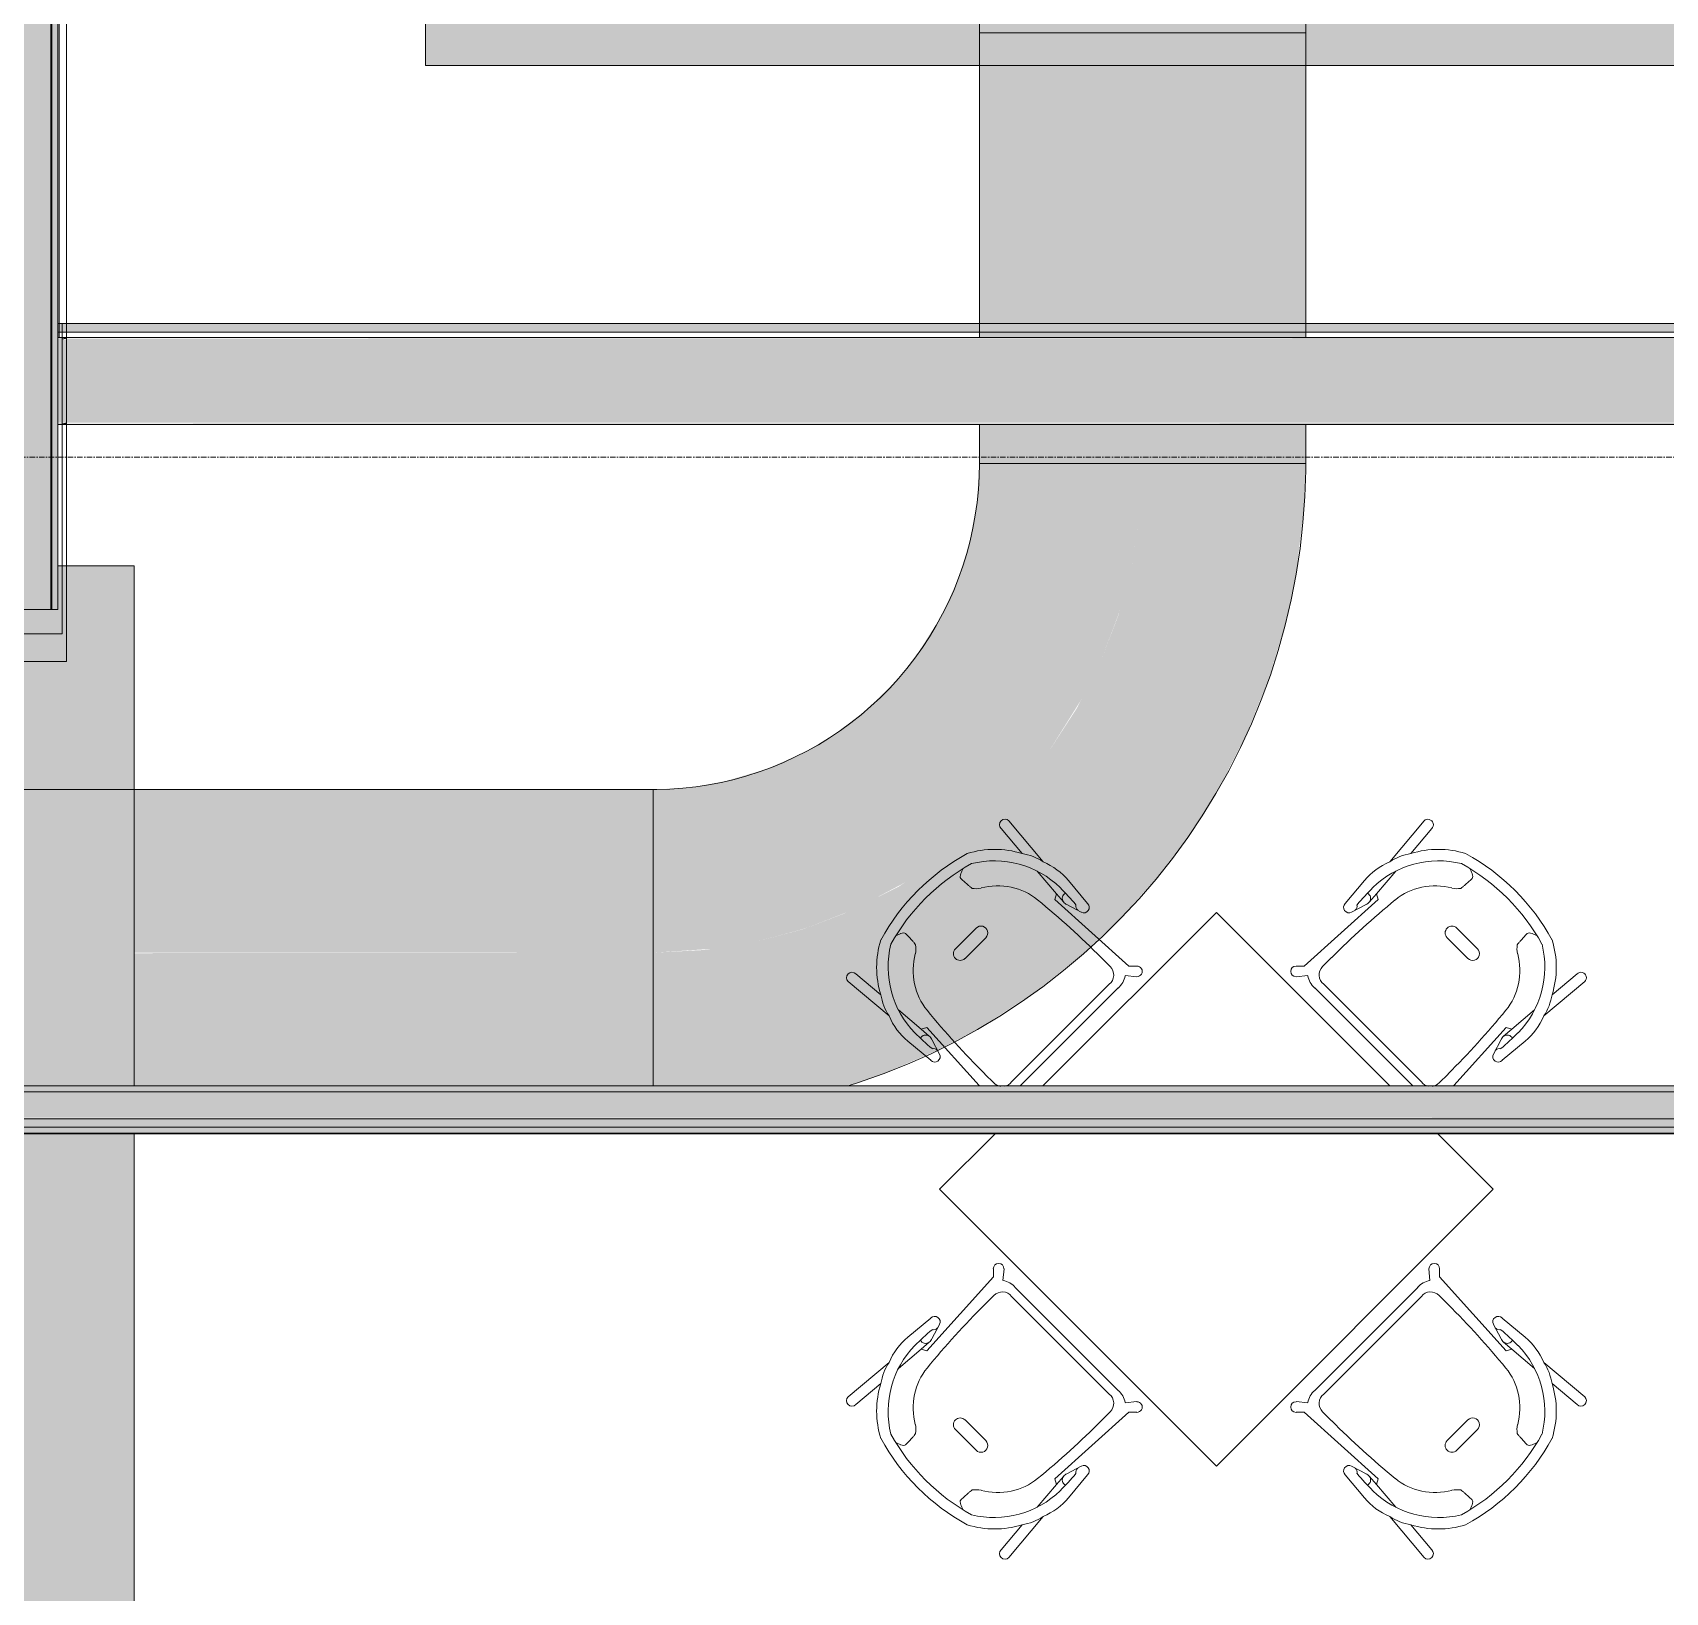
# Model space of a CAD drawing. Header units: inches. Extents: x 22011 to 32682, y -23296 to -20170.
# Drawn here: x 25990.1 to 26140.2, y -22454.4 to -22311 of the extents above; entities that cross this region are included whole.
import ezdxf

# ---------------------------------------------------------------- set-up
doc = ezdxf.new("R2010")
doc.units = ezdxf.units.IN
doc.header["$MEASUREMENT"] = 0
doc.linetypes.add('Grid Line 1_2_', pattern=[0.875, 0.5, -0.125, 0.125, -0.125])
for name, color, linetype, lineweight in [('A-ROOF', 132, 'Continuous', 9), ('A-WALL', 113, 'Continuous', 9), ('C-TOPO', 7, 'Continuous', 9), ('I-FURN', 30, 'Continuous', 9), ('M-EQPM', 50, 'Continuous', 9), ('M-HVAC-DUCT', 70, 'Continuous', 9), ('Q-CASE', 31, 'Continuous', 9), ('S-BEAM', 12, 'Continuous', 9), ('S-GRID', 1, 'Continuous', 9)]:
    doc.layers.add(name, color=color, linetype=linetype, lineweight=lineweight)

# ---------------------------------------------------------------- blocks, each defined once
blk = doc.blocks.new('Mechanical Equipment 1 - Mechanical Equipment 1-405455-Roof Plan')
at = {"layer": 'M-EQPM'}
h = blk.add_hatch(color=256, dxfattribs=at)
h.paths.add_polyline_path([(26026.19, -22314.05), (26218.34, -22314.05), (26218.34, -22188.05), (26026.19, -22188.05), (26026.19, -22298.12)], flags=0)
h.paths.add_polyline_path([(26092.13, -22281.02), (26089.52, -22280.79), (26087, -22280.11), (26084.26, -22278.75), (26082.48, -22277.51), (26080.64, -22275.66), (26079.14, -22273.52), (26078.03, -22271.15), (26077.35, -22268.62), (26077.13, -22266.02), (26077.35, -22263.41), (26078.03, -22260.89), (26079.14, -22258.52), (26080.64, -22256.37), (26082.48, -22254.52), (26084.63, -22253.03), (26087, -22251.92), (26089.52, -22251.24), (26092.13, -22251.02), (26094.73, -22251.24), (26097.26, -22251.92), (26099.63, -22253.03), (26101.77, -22254.52), (26103.62, -22256.37), (26105.12, -22258.52), (26106.22, -22260.89), (26106.9, -22263.41), (26107.13, -22266.02), (26106.78, -22269.07), (26106.22, -22271.15), (26105.12, -22273.52), (26103.62, -22275.66), (26101.77, -22277.51), (26099.63, -22279.01), (26097.26, -22280.11), (26094.73, -22280.79)], flags=0)
for p, q in [((26026.19, -22188.05), (26026.19, -22314.05)), ((26026.19, -22314.05), (26218.34, -22314.05))]:
    blk.add_line(p, q, dxfattribs=at)
blk = doc.blocks.new('Casework 3 - Casework 1-483541-Roof Plan')
at = {"layer": 'Q-CASE'}
h = blk.add_hatch(color=256, dxfattribs=at)
h.paths.add_polyline_path([(25697.25, -22384.05), (25730.77, -22384.05), (25730.77, -22366.25), (25697.25, -22366.25)], flags=0)
h.paths.add_polyline_path([(25735.2, -22366.25), (25735.2, -22384.05), (25789.96, -22384.05), (25789.96, -22366.25), (25749.18, -22366.25)], flags=0)
h.paths.add_polyline_path([(25794.38, -22382.85), (25794.38, -22384.05), (25842.18, -22384.05), (25842.18, -22377.05), (25838.18, -22376.94), (25838.18, -22373.05), (25834.18, -22373.05), (25834.18, -22366.25), (25794.38, -22366.25)], flags=0)
for p, q in [((25697.25, -22366.25), (25697.25, -22384.05)), ((25842.18, -22384.05), (25842.18, -22377.05)), ((25697.25, -22384.05), (25730.77, -22384.05)), ((25735.2, -22384.05), (25789.96, -22384.05)), ((25794.38, -22384.05), (25842.18, -22384.05))]:
    blk.add_line(p, q, dxfattribs=at)
blk = doc.blocks.new('Falcon 7700 Series Pedestal Base - 36_ Square Top x 30_ - Wheelchair Height-V31-Roof Plan')
at = {"layer": 'I-FURN'}
for p, q in [((4.53, 18), (-18, 18)), ((-18, 18), (-18, -4.53)), ((18, 18), (10.79, 18)), ((18, -18), (18, 18)), ((-18, -10.79), (-18, -18)), ((-18, -18), (18, -18))]:
    blk.add_line(p, q, dxfattribs=at)
blk = doc.blocks.new('HermanMiller_Collection_Air-Chair_SideChair_Arms - Arms-V32-Roof Plan')
at = {"layer": 'I-FURN'}
for p, q in [((-3.55, 10.02), (-8.45, 10.45)), ((-8.45, 9.45), (-5.47, 9.18)), ((-3.35, 9.02), (-0.6, 8.8)), ((2.04, 10.2), (-0.69, 10.45)), ((0.77, 8.78), (2.2, 9.22)), ((9.32, 9.33), (8.79, 8.8)), ((-0.34, 8.32), (-0.6, 8.8)), ((-0.6, 8.8), (0.38, 8.73)), ((8.79, 8.8), (-0.34, 8.32)), ((6.45, 7.57), (7.62, 7.57)), ((9.17, 7.94), (10.01, 8.64)), ((8.7, 6.35), (8.7, -6.35)), ((9.52, -6.01), (9.52, 6.69)), ((-3.6, 1.35), (-3.6, -1.35)), ((-2.35, -1.35), (-2.35, 1.35)), ((-3.35, -9.02), (-0.6, -8.8)), ((-0.6, -8.8), (-0.34, -8.32)), ((0.38, -8.73), (-0.6, -8.8)), ((-0.34, -8.32), (6.83, -8.7)), ((2.2, -9.22), (0.77, -8.78)), ((6.45, -7.57), (7.62, -7.57)), ((-5.47, -9.18), (-8.45, -9.45)), ((-8.45, -10.45), (-3.55, -10.02)), ((-0.69, -10.45), (2.04, -10.2))]:
    blk.add_line(p, q, dxfattribs=at)
for centre, radius, start, end in [((-1.51, 1.66), 8.5, 117.7851, 152.2149), ((-8.45, 9.95), 0.5, 90, 270), ((-0.65, 0.76), 8.69, 90.7893, 148.9202), ((-2.46, 4.97), 5.17, 102.2096, 125.548), ((-1.25, 4.41), 6.06, 84.7201, 112.311), ((-0.51, -9.88), 19.32, 84.4222, 90.7893), ((0.44, 9.26), 0.53, 159.7405, 262.7198), ((1.81, 9.64), 0.521, 212.9555, 275.0445), ((2.06, 9.7), 0.499, 287, 91.3054), ((9.66, 8.99), 0.49, 315, 135), ((6.58, -76.67), 84.24, 90.0911, 95.4677), ((0.45, 9.65), 0.924, 265.6115, 290.3639), ((7.62, 6.48), 1.09, 353.2467, 90.0911), ((7.56, 6.82), 1.97, 356.1033, 34.6542), ((-0.23, 0.83), 6.63, 124.5004, 148.6439), ((-0.92, 1.66), 5.55, 95.4677, 123.4626), ((9.93, 0), 19.77, 163.4787, 196.5213), ((9.93, 0), 18.77, 163.7855, 196.2145), ((-7.66, 5.36), 2.08, 305.4968, 328.6439), ((-2.98, 1.35), 0.625, 360, 180), ((-2.98, -1.35), 0.625, 180, 360), ((-7.66, -5.36), 2.08, 31.3561, 54.5032), ((-0.23, -0.83), 6.63, 211.3561, 235.4996), ((-1.51, -1.66), 8.5, 207.7851, 242.2149), ((-0.65, -0.76), 8.69, 211.0798, 269.2107), ((-0.92, -1.66), 5.55, 236.5374, 264.5323), ((6.58, 76.67), 84.24, 264.5323, 269.9089), ((7.62, -6.48), 1.09, 269.9089, 306.7402), ((7.62, -6.48), 1.09, 327.2652, 6.7533), ((0.44, -9.26), 0.53, 97.2802, 200.2595), ((0.45, -9.65), 0.924, 69.6361, 94.3885), ((-8.45, -9.95), 0.5, 90, 270), ((-2.46, -4.97), 5.17, 234.452, 257.7904), ((-1.25, -4.41), 6.06, 247.689, 275.2799), ((-0.51, 9.88), 19.32, 269.2107, 275.5778), ((1.81, -9.64), 0.521, 84.9555, 147.0445), ((2.06, -9.7), 0.499, 268.6946, 73)]:
    blk.add_arc(centre, radius, start, end, dxfattribs=at)
for centre, major_axis, ratio, start_param, end_param in [((-7.46, 6.92), (0.03, 3.66), 0.320235, 2.34328, 2.536765), ((-7.87, 5.38), (-0.03, 1.79), 0.298783, 2.522217, 3.153947), ((-7.46, -6.92), (-0.03, 3.66), 0.320235, 0.604828, 0.798312), ((-7.87, -5.38), (0.03, 1.79), 0.298783, 6.270831, 6.902561)]:
    blk.add_ellipse(centre, major_axis=major_axis, ratio=ratio, start_param=start_param, end_param=end_param, dxfattribs=at)
for points in [[(-6.45, 3.67), (-6.52, 3.66), (-6.67, 3.64), (-6.9, 3.62), (-7.13, 3.61), (-7.4, 3.6), (-7.65, 3.59), (-7.83, 3.59)], [(-6.45, -3.67), (-6.52, -3.66), (-6.67, -3.64), (-6.9, -3.62), (-7.13, -3.61), (-7.4, -3.6), (-7.65, -3.59), (-7.83, -3.59)]]:
    blk.add_open_spline(points, degree=3, knots=[-1, -1, -1, -1, -0.75, -0.5, -0.375, -0.25, 0, 0, 0, 0], dxfattribs=at)
blk = doc.blocks.new('HermanMiller_Collection_Air-Chair_SideChair_Arms - Arms-460524-Roof Plan')
at = {"layer": 'I-FURN'}
for p, q in [((-8.45, 10.45), (-3.55, 10.02)), ((-5.47, 9.18), (-8.45, 9.45)), ((-3.35, 9.02), (-0.6, 8.8)), ((-0.69, 10.45), (2.04, 10.2)), ((2.2, 9.22), (0.77, 8.78)), ((8.79, 8.8), (9.32, 9.33)), ((-0.6, 8.8), (-0.34, 8.32)), ((0.38, 8.73), (-0.6, 8.8)), ((-0.34, 8.32), (8.79, 8.8)), ((6.45, 7.57), (7.62, 7.57)), ((10.01, 8.64), (9.17, 7.94)), ((8.7, -6.35), (8.7, 6.35)), ((9.52, 6.69), (9.52, -6.69)), ((-3.6, -1.35), (-3.6, 1.35)), ((-2.35, 1.35), (-2.35, -1.35)), ((-3.35, -9.02), (-0.6, -8.8)), ((-0.34, -8.32), (-0.6, -8.8)), ((-0.6, -8.8), (0.38, -8.73)), ((8.79, -8.8), (-0.34, -8.32)), ((0.77, -8.78), (2.2, -9.22)), ((6.45, -7.57), (7.62, -7.57)), ((9.32, -9.33), (8.79, -8.8)), ((9.17, -7.94), (10.01, -8.64)), ((-8.45, -9.45), (-5.47, -9.18)), ((-3.55, -10.02), (-8.45, -10.45)), ((2.04, -10.2), (-0.69, -10.45))]:
    blk.add_line(p, q, dxfattribs=at)
for centre, radius, start, end in [((-1.51, 1.66), 8.5, 117.7851, 152.2149), ((-8.45, 9.95), 0.5, 90, 270), ((-0.65, 0.76), 8.69, 90.7893, 148.9202), ((-2.46, 4.97), 5.17, 102.2096, 125.548), ((-1.25, 4.41), 6.06, 84.7201, 112.311), ((-0.51, -9.88), 19.32, 84.4222, 90.7893), ((0.44, 9.26), 0.53, 159.7405, 262.7198), ((1.81, 9.64), 0.521, 212.9555, 275.0445), ((2.06, 9.7), 0.499, 287, 91.3054), ((9.66, 8.99), 0.49, 315, 135), ((6.58, -76.67), 84.24, 90.0911, 95.4677), ((0.45, 9.65), 0.924, 265.6115, 290.3639), ((7.62, 6.48), 1.09, 353.2467, 90.0911), ((7.56, 6.82), 1.97, 356.1033, 34.6542), ((-0.23, 0.83), 6.63, 124.5004, 148.6439), ((-0.92, 1.66), 5.55, 95.4677, 123.4626), ((9.93, 0), 19.77, 163.4787, 196.5213), ((9.93, 0), 18.77, 163.7855, 196.2145), ((-7.66, 5.36), 2.08, 305.4968, 328.6439), ((-2.98, 1.35), 0.625, 0, 180), ((-2.98, -1.35), 0.625, 180, 0), ((-7.66, -5.36), 2.08, 31.3561, 54.5032), ((-0.23, -0.83), 6.63, 211.3561, 235.4996), ((-1.51, -1.66), 8.5, 207.7851, 242.2149), ((-0.65, -0.76), 8.69, 211.0798, 269.2107), ((-0.92, -1.66), 5.55, 236.5374, 264.5323), ((6.58, 76.67), 84.24, 264.5323, 269.9089), ((7.62, -6.48), 1.09, 269.9089, 6.7533), ((7.56, -6.82), 1.97, 325.3458, 3.8967), ((0.44, -9.26), 0.53, 97.2802, 200.2595), ((0.45, -9.65), 0.924, 69.6361, 94.3885), ((9.66, -8.99), 0.49, 225, 45), ((-8.45, -9.95), 0.5, 90, 270), ((-2.46, -4.97), 5.17, 234.452, 257.7904), ((-1.25, -4.41), 6.06, 247.689, 275.2799), ((-0.51, 9.88), 19.32, 269.2107, 275.5778), ((1.81, -9.64), 0.521, 84.9555, 147.0445), ((2.06, -9.7), 0.499, 268.6946, 73)]:
    blk.add_arc(centre, radius, start, end, dxfattribs=at)
for centre, major_axis, ratio, start_param, end_param in [((-7.46, 6.92), (0.03, 3.66), 0.320235, 2.34328, 2.536765), ((-7.87, 5.38), (-0.03, 1.79), 0.298783, 2.522217, 3.153947), ((-7.46, -6.92), (-0.03, 3.66), 0.320235, 0.604828, 0.798312), ((-7.87, -5.38), (0.03, 1.79), 0.298783, 6.270831, 6.902561)]:
    blk.add_ellipse(centre, major_axis=major_axis, ratio=ratio, start_param=start_param, end_param=end_param, dxfattribs=at)
for points in [[(-6.45, 3.67), (-6.52, 3.66), (-6.67, 3.64), (-6.9, 3.62), (-7.13, 3.61), (-7.4, 3.6), (-7.65, 3.59), (-7.83, 3.59)], [(-6.45, -3.67), (-6.52, -3.66), (-6.67, -3.64), (-6.9, -3.62), (-7.13, -3.61), (-7.4, -3.6), (-7.65, -3.59), (-7.83, -3.59)]]:
    blk.add_open_spline(points, degree=3, knots=[-1, -1, -1, -1, -0.75, -0.5, -0.375, -0.25, 0, 0, 0, 0], dxfattribs=at)
blk = doc.blocks.new('HermanMiller_Collection_Air-Chair_SideChair_Arms - Arms-V33-Roof Plan')
at = {"layer": 'I-FURN'}
for p, q in [((-8.45, 10.45), (-3.55, 10.02)), ((-5.47, 9.18), (-8.45, 9.45)), ((-3.35, 9.02), (-0.6, 8.8)), ((-0.69, 10.45), (2.04, 10.2)), ((2.2, 9.22), (0.77, 8.78)), ((-0.6, 8.8), (-0.34, 8.32)), ((0.38, 8.73), (-0.6, 8.8)), ((-0.34, 8.32), (6.83, 8.7)), ((6.45, 7.57), (7.62, 7.57)), ((8.7, -6.35), (8.7, 6.35)), ((9.52, 6.01), (9.52, -6.69)), ((-3.6, -1.35), (-3.6, 1.35)), ((-2.35, 1.35), (-2.35, -1.35)), ((-3.35, -9.02), (-0.6, -8.8)), ((-0.34, -8.32), (-0.6, -8.8)), ((-0.6, -8.8), (0.38, -8.73)), ((8.79, -8.8), (-0.34, -8.32)), ((0.77, -8.78), (2.2, -9.22)), ((6.45, -7.57), (7.62, -7.57)), ((9.32, -9.33), (8.79, -8.8)), ((9.17, -7.94), (10.01, -8.64)), ((-8.45, -9.45), (-5.47, -9.18)), ((-3.55, -10.02), (-8.45, -10.45)), ((2.04, -10.2), (-0.69, -10.45))]:
    blk.add_line(p, q, dxfattribs=at)
for centre, radius, start, end in [((-1.51, 1.66), 8.5, 117.7851, 152.2149), ((-8.45, 9.95), 0.5, 90, 270), ((-0.65, 0.76), 8.69, 90.7893, 148.9202), ((-2.46, 4.97), 5.17, 102.2096, 125.548), ((-1.25, 4.41), 6.06, 84.7201, 112.311), ((-0.51, -9.88), 19.32, 84.4222, 90.7893), ((0.44, 9.26), 0.53, 159.7405, 262.7198), ((1.81, 9.64), 0.521, 212.9555, 275.0445), ((2.06, 9.7), 0.499, 287, 91.3054), ((6.58, -76.67), 84.24, 90.0911, 95.4677), ((0.45, 9.65), 0.924, 265.6115, 290.3639), ((7.62, 6.48), 1.09, 53.2598, 90.0911), ((-0.23, 0.83), 6.63, 124.5004, 148.6439), ((-0.92, 1.66), 5.55, 95.4677, 123.4626), ((7.62, 6.48), 1.09, 353.2467, 32.7348), ((9.93, 0), 19.77, 163.4787, 196.5213), ((9.93, 0), 18.77, 163.7855, 196.2145), ((-7.66, 5.36), 2.08, 305.4968, 328.6439), ((-2.98, 1.35), 0.625, 0, 180), ((-2.98, -1.35), 0.625, 180, 0), ((-7.66, -5.36), 2.08, 31.3561, 54.5032), ((-0.23, -0.83), 6.63, 211.3561, 235.4996), ((-1.51, -1.66), 8.5, 207.7851, 242.2149), ((-0.65, -0.76), 8.69, 211.0798, 269.2107), ((-0.92, -1.66), 5.55, 236.5374, 264.5323), ((6.58, 76.67), 84.24, 264.5323, 269.9089), ((7.62, -6.48), 1.09, 269.9089, 6.7533), ((7.56, -6.82), 1.97, 325.3458, 3.8967), ((0.44, -9.26), 0.53, 97.2802, 200.2595), ((0.45, -9.65), 0.924, 69.6361, 94.3885), ((9.66, -8.99), 0.49, 225, 45), ((-8.45, -9.95), 0.5, 90, 270), ((-2.46, -4.97), 5.17, 234.452, 257.7904), ((-1.25, -4.41), 6.06, 247.689, 275.2799), ((-0.51, 9.88), 19.32, 269.2107, 275.5778), ((1.81, -9.64), 0.521, 84.9555, 147.0445), ((2.06, -9.7), 0.499, 268.6946, 73)]:
    blk.add_arc(centre, radius, start, end, dxfattribs=at)
for centre, major_axis, ratio, start_param, end_param in [((-7.46, 6.92), (0.03, 3.66), 0.320235, 2.34328, 2.536765), ((-7.87, 5.38), (-0.03, 1.79), 0.298783, 2.522217, 3.153947), ((-7.46, -6.92), (-0.03, 3.66), 0.320235, 0.604828, 0.798312), ((-7.87, -5.38), (0.03, 1.79), 0.298783, 6.270831, 6.902561)]:
    blk.add_ellipse(centre, major_axis=major_axis, ratio=ratio, start_param=start_param, end_param=end_param, dxfattribs=at)
for points in [[(-6.45, 3.67), (-6.52, 3.66), (-6.67, 3.64), (-6.9, 3.62), (-7.13, 3.61), (-7.4, 3.6), (-7.65, 3.59), (-7.83, 3.59)], [(-6.45, -3.67), (-6.52, -3.66), (-6.67, -3.64), (-6.9, -3.62), (-7.13, -3.61), (-7.4, -3.6), (-7.65, -3.59), (-7.83, -3.59)]]:
    blk.add_open_spline(points, degree=3, knots=[-1, -1, -1, -1, -0.75, -0.5, -0.375, -0.25, 0, 0, 0, 0], dxfattribs=at)
blk = doc.blocks.new('HermanMiller_Collection_Air-Chair_SideChair_Arms - Arms-V2-Roof Plan')
at = {"layer": 'I-FURN'}
for p, q in [((-3.55, 10.02), (-8.45, 10.45)), ((-8.45, 9.45), (-5.47, 9.18)), ((-3.35, 9.02), (-0.6, 8.8)), ((2.04, 10.2), (-0.69, 10.45)), ((0.77, 8.78), (2.2, 9.22)), ((9.32, 9.33), (8.79, 8.8)), ((-0.34, 8.32), (-0.6, 8.8)), ((-0.6, 8.8), (0.38, 8.73)), ((8.79, 8.8), (-0.34, 8.32)), ((6.45, 7.57), (7.62, 7.57)), ((9.17, 7.94), (10.01, 8.64)), ((8.7, 6.35), (8.7, -6.35)), ((9.52, -6.69), (9.52, 6.69)), ((-3.6, 1.35), (-3.6, -1.35)), ((-2.35, -1.35), (-2.35, 1.35)), ((-3.35, -9.02), (-0.6, -8.8)), ((-0.6, -8.8), (-0.34, -8.32)), ((0.38, -8.73), (-0.6, -8.8)), ((-0.34, -8.32), (8.79, -8.8)), ((2.2, -9.22), (0.77, -8.78)), ((6.45, -7.57), (7.62, -7.57)), ((8.79, -8.8), (9.32, -9.33)), ((10.01, -8.64), (9.17, -7.94)), ((-5.47, -9.18), (-8.45, -9.45)), ((-8.45, -10.45), (-3.55, -10.02)), ((-0.69, -10.45), (2.04, -10.2))]:
    blk.add_line(p, q, dxfattribs=at)
for centre, radius, start, end in [((-1.51, 1.66), 8.5, 117.7851, 152.2149), ((-8.45, 9.95), 0.5, 90, 270), ((-0.65, 0.76), 8.69, 90.7893, 148.9202), ((-2.46, 4.97), 5.17, 102.2096, 125.548), ((-1.25, 4.41), 6.06, 84.7201, 112.311), ((-0.51, -9.88), 19.32, 84.4222, 90.7893), ((0.44, 9.26), 0.53, 159.7405, 262.7198), ((1.81, 9.64), 0.521, 212.9555, 275.0445), ((2.06, 9.7), 0.499, 287, 91.3054), ((9.66, 8.99), 0.49, 315, 135), ((6.58, -76.67), 84.24, 90.0911, 95.4677), ((0.45, 9.65), 0.924, 265.6115, 290.3639), ((7.62, 6.48), 1.09, 353.2467, 90.0911), ((7.56, 6.82), 1.97, 356.1033, 34.6542), ((-0.23, 0.83), 6.63, 124.5004, 148.6439), ((-0.92, 1.66), 5.55, 95.4677, 123.4626), ((9.93, 0), 19.77, 163.4787, 196.5213), ((9.93, 0), 18.77, 163.7855, 196.2145), ((-7.66, 5.36), 2.08, 305.4968, 328.6439), ((-2.98, 1.35), 0.625, 360, 180), ((-2.98, -1.35), 0.625, 180, 360), ((-7.66, -5.36), 2.08, 31.3561, 54.5032), ((-0.23, -0.83), 6.63, 211.3561, 235.4996), ((-1.51, -1.66), 8.5, 207.7851, 242.2149), ((-0.65, -0.76), 8.69, 211.0798, 269.2107), ((-0.92, -1.66), 5.55, 236.5374, 264.5323), ((6.58, 76.67), 84.24, 264.5323, 269.9089), ((7.62, -6.48), 1.09, 269.9089, 6.7533), ((7.56, -6.82), 1.97, 325.3458, 3.8967), ((0.44, -9.26), 0.53, 97.2802, 200.2595), ((0.45, -9.65), 0.924, 69.6361, 94.3885), ((9.66, -8.99), 0.49, 225, 45), ((-8.45, -9.95), 0.5, 90, 270), ((-2.46, -4.97), 5.17, 234.452, 257.7904), ((-1.25, -4.41), 6.06, 247.689, 275.2799), ((-0.51, 9.88), 19.32, 269.2107, 275.5778), ((1.81, -9.64), 0.521, 84.9555, 147.0445), ((2.06, -9.7), 0.499, 268.6946, 73)]:
    blk.add_arc(centre, radius, start, end, dxfattribs=at)
for centre, major_axis, ratio, start_param, end_param in [((-7.46, 6.92), (0.03, 3.66), 0.320235, 2.34328, 2.536765), ((-7.87, 5.38), (-0.03, 1.79), 0.298783, 2.522217, 3.153947), ((-7.46, -6.92), (-0.03, 3.66), 0.320235, 0.604828, 0.798312), ((-7.87, -5.38), (0.03, 1.79), 0.298783, 6.270831, 6.902561)]:
    blk.add_ellipse(centre, major_axis=major_axis, ratio=ratio, start_param=start_param, end_param=end_param, dxfattribs=at)
for points in [[(-6.45, 3.67), (-6.52, 3.66), (-6.67, 3.64), (-6.9, 3.62), (-7.13, 3.61), (-7.4, 3.6), (-7.65, 3.59), (-7.83, 3.59)], [(-6.45, -3.67), (-6.52, -3.66), (-6.67, -3.64), (-6.9, -3.62), (-7.13, -3.61), (-7.4, -3.6), (-7.65, -3.59), (-7.83, -3.59)]]:
    blk.add_open_spline(points, degree=3, knots=[-1, -1, -1, -1, -0.75, -0.5, -0.375, -0.25, 0, 0, 0, 0], dxfattribs=at)
blk = doc.blocks.new('Girt_Z - 8_D-559302-Roof Plan')
at = {"layer": 'S-BEAM'}
blk.add_hatch(color=256, dxfattribs=at).paths.add_polyline_path([(25992.39, -22339.05), (25992.5, -22339.05), (25992.39, -22336.85)], flags=0)
blk.add_line((25992.5, -22339.05), (25992.5, -21143.55), dxfattribs=at)
blk = doc.blocks.new('Girt_Z - 10_D-559341-Roof Plan')
at = {"layer": 'S-BEAM'}
h = blk.add_hatch(color=256, dxfattribs=at)
h.paths.add_polyline_path([(26257.69, -22408.42), (26257.69, -22407.85), (25726.39, -22407.85), (25726.39, -22408.42), (26230.93, -22408.42)], flags=0)
h.paths.add_polyline_path([(22225.09, -22408.42), (22376.1, -22408.42), (22376.1, -22407.85), (22225.09, -22407.85)], flags=0)
h.paths.add_polyline_path([(22376.89, -22408.42), (22793.89, -22408.42), (22793.89, -22407.85), (22376.89, -22407.85)], flags=0)
h.paths.add_polyline_path([(22798.89, -22408.42), (23141.61, -22408.42), (23141.61, -22407.85), (22798.89, -22407.85)], flags=0)
h.paths.add_polyline_path([(25721.39, -22408.42), (25721.39, -22407.85), (25647.39, -22407.85), (25647.39, -22408.42), (25698.94, -22408.42)], flags=0)
h.paths.add_polyline_path([(23146.61, -22408.42), (24625.89, -22408.42), (24625.89, -22407.85), (23146.61, -22407.85), (23146.61, -22408.12)], flags=0)
h.paths.add_polyline_path([(25642.39, -22408.42), (25642.39, -22407.85), (25381.39, -22407.85), (25381.39, -22408.42), (25632.44, -22408.42)], flags=0)
h.paths.add_polyline_path([(25376.39, -22408.42), (25376.39, -22407.85), (25302.39, -22407.85), (25302.39, -22408.42), (25366.45, -22408.42)], flags=0)
h.paths.add_polyline_path([(25297.39, -22408.42), (25297.39, -22407.85), (25170.39, -22407.85), (25170.39, -22408.42), (25266.7, -22408.42)], flags=0)
h.paths.add_polyline_path([(25165.39, -22408.42), (25165.39, -22407.85), (25110.89, -22407.85), (25110.89, -22408.42), (25133.7, -22408.42)], flags=0)
h.paths.add_polyline_path([(25105.89, -22408.42), (25105.89, -22407.85), (24978.89, -22407.85), (24978.89, -22408.42), (25100.45, -22408.42)], flags=0)
h.paths.add_polyline_path([(24973.89, -22408.42), (24973.89, -22407.85), (24630.89, -22407.85), (24630.89, -22408.42), (24967.46, -22408.42)], flags=0)
blk.add_hatch(color=256, dxfattribs=at).paths.add_polyline_path([(26230.93, -22410.75), (26257.69, -22410.75), (26257.69, -22408.42), (22225.09, -22408.42), (22225.09, -22410.75), (26214.3, -22410.75)], flags=0)
h = blk.add_hatch(color=256, dxfattribs=at)
h.paths.add_polyline_path([(24734.71, -22410.91), (24973.89, -22410.81), (24973.89, -22410.75), (24630.89, -22410.84), (24630.89, -22410.91), (24701.46, -22410.91)], flags=0)
h.paths.add_polyline_path([(22225.09, -22410.91), (22376.1, -22410.84), (22376.1, -22410.75), (22225.09, -22410.84), (22225.09, -22410.9)], flags=0)
h.paths.add_polyline_path([(26257.69, -22410.91), (26257.69, -22410.75), (25726.39, -22410.84), (25726.39, -22410.91), (26230.93, -22410.91)], flags=0)
h.paths.add_polyline_path([(22376.89, -22410.91), (22793.89, -22410.84), (22793.89, -22410.75), (22376.89, -22410.84), (22376.89, -22410.9)], flags=0)
h.paths.add_polyline_path([(22798.89, -22410.91), (23141.61, -22410.84), (23141.61, -22410.75), (22798.89, -22410.85), (22798.89, -22410.9)], flags=0)
h.paths.add_polyline_path([(23146.61, -22410.91), (24625.89, -22410.8), (24625.89, -22410.75), (23146.61, -22410.85), (23146.61, -22410.9)], flags=0)
h.paths.add_polyline_path([(25721.39, -22410.91), (25721.39, -22410.75), (25647.39, -22410.84), (25647.39, -22410.91), (25698.94, -22410.91)], flags=0)
h.paths.add_polyline_path([(25642.39, -22410.91), (25642.39, -22410.75), (25381.39, -22410.84), (25381.39, -22410.91), (25632.44, -22410.91)], flags=0)
h.paths.add_polyline_path([(25376.39, -22410.91), (25376.39, -22410.75), (25302.39, -22410.84), (25302.39, -22410.91), (25366.45, -22410.91)], flags=0)
h.paths.add_polyline_path([(25133.7, -22410.91), (25165.39, -22410.82), (25165.39, -22410.75), (25110.89, -22410.84), (25110.89, -22410.91), (25117.08, -22410.91)], flags=0)
h.paths.add_polyline_path([(25297.39, -22410.91), (25297.39, -22410.75), (25170.39, -22410.84), (25170.39, -22410.91), (25266.7, -22410.91)], flags=0)
h.paths.add_polyline_path([(24978.89, -22410.91), (25105.89, -22410.81), (25105.89, -22410.75), (24978.89, -22410.84), (24978.89, -22410.9)], flags=0)
h = blk.add_hatch(color=256, dxfattribs=at)
h.paths.add_polyline_path([(24535.22, -22411.67), (24625.89, -22411.67), (24625.89, -22410.91), (23146.61, -22410.91), (23146.61, -22411.67), (24518.59, -22411.67)], flags=0)
h.paths.add_polyline_path([(26257.69, -22411.67), (26257.69, -22410.91), (25726.39, -22410.91), (25726.39, -22411.67), (26230.93, -22411.67)], flags=0)
h.paths.add_polyline_path([(22241.02, -22411.67), (22376.1, -22411.67), (22376.1, -22410.91), (22225.09, -22410.91), (22225.09, -22411.67)], flags=0)
h.paths.add_polyline_path([(22376.89, -22411.67), (22793.89, -22411.67), (22793.89, -22410.91), (22376.89, -22410.91)], flags=0)
h.paths.add_polyline_path([(22798.89, -22411.67), (23141.61, -22411.67), (23141.61, -22410.91), (22798.89, -22410.91)], flags=0)
h.paths.add_polyline_path([(25721.39, -22411.67), (25721.39, -22410.91), (25647.39, -22410.91), (25647.39, -22411.67), (25698.94, -22411.67)], flags=0)
h.paths.add_polyline_path([(25642.39, -22411.67), (25642.39, -22410.91), (25381.39, -22410.91), (25381.39, -22411.67), (25632.44, -22411.67)], flags=0)
h.paths.add_polyline_path([(25376.39, -22411.67), (25376.39, -22410.91), (25302.39, -22410.91), (25302.39, -22411.67), (25366.45, -22411.67)], flags=0)
h.paths.add_polyline_path([(25297.39, -22411.67), (25297.39, -22410.91), (25170.39, -22410.91), (25170.39, -22411.67), (25266.7, -22411.67)], flags=0)
h.paths.add_polyline_path([(25165.39, -22411.67), (25165.39, -22410.91), (25110.89, -22410.91), (25110.89, -22411.67), (25133.7, -22411.67)], flags=0)
h.paths.add_polyline_path([(25105.89, -22411.67), (25105.89, -22410.91), (24978.89, -22410.91), (24978.89, -22411.67), (25100.45, -22411.67)], flags=0)
h.paths.add_polyline_path([(24973.89, -22411.67), (24973.89, -22410.91), (24630.89, -22410.91), (24630.89, -22411.67), (24967.46, -22411.67)], flags=0)
h = blk.add_hatch(color=256, dxfattribs=at)
h.paths.add_polyline_path([(26257.69, -22412.2), (26257.69, -22411.67), (25726.39, -22411.67), (25726.39, -22412.2), (26230.93, -22412.2)], flags=0)
h.paths.add_polyline_path([(22241.02, -22412.2), (22376.1, -22412.2), (22376.1, -22411.67), (22225.09, -22411.67), (22225.09, -22412.2)], flags=0)
h.paths.add_polyline_path([(22376.89, -22412.2), (22793.89, -22412.2), (22793.89, -22411.67), (22376.89, -22411.67)], flags=0)
h.paths.add_polyline_path([(22798.89, -22412.2), (23141.61, -22412.2), (23141.61, -22411.67), (22798.89, -22411.67)], flags=0)
h.paths.add_polyline_path([(25721.39, -22412.2), (25721.39, -22411.67), (25647.39, -22411.67), (25647.39, -22412.2), (25698.94, -22412.2)], flags=0)
h.paths.add_polyline_path([(23146.61, -22412.2), (24625.89, -22412.2), (24625.89, -22411.67), (23146.61, -22411.67)], flags=0)
h.paths.add_polyline_path([(25642.39, -22412.2), (25642.39, -22411.67), (25381.39, -22411.67), (25381.39, -22412.2), (25443.43, -22412.2), (25443.43, -22411.93), (25593.43, -22411.93), (25593.43, -22412.2), (25632.44, -22412.2)], flags=0)
h.paths.add_polyline_path([(25376.39, -22412.2), (25376.39, -22411.67), (25302.39, -22411.67), (25302.39, -22412.2), (25366.45, -22412.2)], flags=0)
h.paths.add_polyline_path([(25297.39, -22412.2), (25297.39, -22411.67), (25170.39, -22411.67), (25170.39, -22412.2), (25266.7, -22412.2)], flags=0)
h.paths.add_polyline_path([(25165.39, -22412.2), (25165.39, -22411.67), (25110.89, -22411.67), (25110.89, -22412.2), (25133.7, -22412.2)], flags=0)
h.paths.add_polyline_path([(25105.89, -22412.2), (25105.89, -22411.67), (24978.89, -22411.67), (24978.89, -22412.2), (25100.45, -22412.2)], flags=0)
h.paths.add_polyline_path([(24973.89, -22412.2), (24973.89, -22411.67), (24630.89, -22411.67), (24630.89, -22412.2), (24967.46, -22412.2)], flags=0)
for p, q in [((26257.69, -22408.42), (22225.09, -22408.42)), ((25726.39, -22407.85), (26257.69, -22407.85)), ((22225.09, -22410.91), (26257.69, -22410.91)), ((25726.39, -22411.67), (26257.69, -22411.67)), ((25726.39, -22412.2), (26257.69, -22412.2)), ((25726.39, -22412.27), (26257.69, -22412.27))]:
    blk.add_line(p, q, dxfattribs=at)
blk = doc.blocks.new('Round Elbow - 1_5 D-363045-Roof Plan')
at = {"layer": 'M-HVAC-DUCT'}
for points in [[(-45, 0), (-39.56, 0.36), (-35.64, 0.98), (-30.97, 2.25), (-26.55, 3.97), (-21.82, 6.47), (-18.55, 8.59), (-14.89, 11.56), (-11.52, 14.93), (-8.59, 18.55), (-5.59, 23.35), (-3.89, 26.7), (-2.15, 31.28), (-0.98, 35.64), (-0.25, 40.3), (0, 45), (-15, 45), (-15.24, 41.28), (-15.91, 37.71), (-16.95, 34.36), (-18.49, 30.97), (-20.81, 27.32), (-22.54, 25.11), (-25.52, 22.22), (-28.41, 20.04), (-31.1, 18.42), (-34.6, 16.88), (-38.39, 15.77), (-41.38, 15.22), (-45, 14.99), (-45, 0.67)], [(-27.48, -12.22), (-27.14, -12.22), (-24.27, -11.3), (-18.94, -9.01), (-15, -6.96), (-9.86, -3.6), (-5.56, -0.16), (-2.06, 3.13), (1.44, 7.06), (4.26, 10.76), (7.04, 15.15), (9.54, 20.04), (11.64, 25.3), (13.13, 30.24), (14.09, 34.58), (14.82, 40.8), (15, 45), (0, 45), (-0.41, 39.27), (-0.98, 35.64), (-2.2, 31.09), (-3.89, 26.7), (-6.03, 22.5), (-8.59, 18.55), (-11.56, 14.89), (-15.02, 11.46), (-18.55, 8.59), (-22.5, 6.03), (-27.44, 3.6), (-31.09, 2.2), (-35.64, 0.98), (-40.3, 0.25), (-45, 0), (-45, -12.22), (-27.58, -12.22)]]:
    blk.add_hatch(color=256, dxfattribs=at).paths.add_polyline_path(points, flags=0)
for p, q in [((-15, 45), (0, 45)), ((0, 45), (15, 45)), ((-33.02, 17.5), (-34.13, 17.04)), ((-45, 0), (-45, 15)), ((-45, -12.27), (-45, 0))]:
    blk.add_line(p, q, dxfattribs=at)
at = {"layer": 'M-HVAC-DUCT', "flags": 128}
for points in [[(-15, 45), (-15.02, 43.8), (-15.1, 42.6), (-15.22, 41.41), (-15.38, 40.22), (-15.6, 39.04), (-15.86, 37.87), (-16.17, 36.71), (-16.52, 35.56), (-16.92, 34.43), (-17.37, 33.32), (-17.86, 32.22), (-18.39, 31.15), (-18.97, 30.09), (-19.58, 29.06), (-20.24, 28.06), (-20.94, 27.08), (-21.67, 26.14), (-22.45, 25.22), (-23.25, 24.33), (-24.1, 23.48), (-24.98, 22.66), (-25.89, 21.88), (-26.83, 21.13), (-27.79, 20.42), (-28.79, 19.76), (-29.81, 19.13), (-30.86, 18.54), (-31.93, 18), (-33.02, 17.5)], [(-26.99, -12.22), (-26.13, -11.95), (-23.86, -11.15), (-21.63, -10.26), (-19.44, -9.29), (-17.29, -8.22), (-15.19, -7.07), (-13.13, -5.84), (-11.12, -4.52), (-9.17, -3.13), (-7.27, -1.65), (-5.44, -0.11), (-3.66, 1.51), (-1.96, 3.2), (-0.32, 4.95), (1.24, 6.77), (2.74, 8.65), (4.15, 10.59), (5.49, 12.58), (6.74, 14.63), (7.92, 16.72), (9.01, 18.86), (10.01, 21.04), (10.92, 23.26), (11.75, 25.51), (12.48, 27.8), (13.12, 30.11), (13.67, 32.45), (14.13, 34.8), (14.49, 37.17), (14.75, 39.56), (14.92, 41.95), (15, 44.35), (15, 45)], [(-34.13, 17.04), (-35.26, 16.63), (-36.4, 16.26), (-37.55, 15.94), (-38.72, 15.66), (-39.9, 15.44), (-41.09, 15.26), (-42.28, 15.12), (-43.48, 15.04), (-44.68, 15), (-45, 15)]]:
    blk.add_lwpolyline(points, dxfattribs=at)
blk = doc.blocks.new('Round Elbow - 1_5 D-V62-Roof Plan')
at = {"layer": 'M-HVAC-DUCT'}
for points in [[(26079.14, -22311.02), (26092.13, -22311.02), (26092.13, -22251.02), (26089.18, -22251.33), (26086.61, -22252.1), (26084.24, -22253.3), (26082.48, -22254.52), (26080.32, -22256.83), (26079.14, -22258.52), (26077.98, -22261.07), (26077.32, -22263.97), (26077.13, -22267), (26077.13, -22311.02), (26078.03, -22311.02)], [(26092.13, -22311.02), (26107.13, -22311.02), (26107.1, -22265.78), (26106.8, -22263.03), (26106.07, -22260.57), (26104.8, -22258.07), (26103.51, -22256.27), (26101.72, -22254.49), (26099.63, -22253.03), (26097.26, -22251.92), (26094.73, -22251.24), (26092.13, -22251.02), (26092.13, -22307.8)]]:
    blk.add_hatch(color=256, dxfattribs=at).paths.add_polyline_path(points, flags=0)
for p, q in [((26092.13, -22311.02), (26077.13, -22311.02)), ((26107.13, -22311.02), (26092.13, -22311.02))]:
    blk.add_line(p, q, dxfattribs=at)
at = {"layer": 'M-HVAC-DUCT', "flags": 128}
for points in [[(26077.13, -22266.02), (26077.13, -22266.05), (26077.13, -22266.16), (26077.13, -22266.34), (26077.13, -22266.59), (26077.13, -22266.91), (26077.13, -22267.31), (26077.13, -22267.77), (26077.13, -22268.3), (26077.13, -22268.9), (26077.13, -22269.57), (26077.13, -22270.3), (26077.13, -22271.1), (26077.13, -22271.96), (26077.13, -22272.89), (26077.13, -22273.88), (26077.13, -22274.92), (26077.13, -22276.02), (26077.13, -22277.18), (26077.13, -22278.4), (26077.13, -22279.66), (26077.13, -22280.98), (26077.13, -22282.34), (26077.13, -22283.75), (26077.13, -22285.21), (26077.13, -22286.7), (26077.13, -22288.24), (26077.13, -22289.81), (26077.13, -22291.41), (26077.13, -22293.05), (26077.13, -22294.71), (26077.13, -22296.4), (26077.13, -22298.11), (26077.13, -22299.85), (26077.13, -22301.6), (26077.13, -22303.37), (26077.13, -22305.15), (26077.13, -22306.94), (26077.13, -22308.73), (26077.13, -22310.53), (26077.13, -22311.02)], [(26107.13, -22311.02), (26107.13, -22309.22), (26107.13, -22307.42), (26107.13, -22305.63), (26107.13, -22303.85), (26107.13, -22302.08), (26107.13, -22300.32), (26107.13, -22298.58), (26107.13, -22296.86), (26107.13, -22295.16), (26107.13, -22293.49), (26107.13, -22291.85), (26107.13, -22290.24), (26107.13, -22288.66), (26107.13, -22287.11), (26107.13, -22285.61), (26107.13, -22284.14), (26107.13, -22282.72), (26107.13, -22281.34), (26107.13, -22280.01), (26107.13, -22278.73), (26107.13, -22277.51), (26107.13, -22276.33), (26107.13, -22275.21), (26107.13, -22274.15), (26107.13, -22273.15), (26107.13, -22272.21), (26107.13, -22271.33), (26107.13, -22270.51), (26107.13, -22269.76), (26107.13, -22269.07), (26107.13, -22268.46), (26107.13, -22267.9), (26107.13, -22267.42), (26107.13, -22267.01), (26107.13, -22266.67), (26107.13, -22266.4), (26107.13, -22266.2), (26107.13, -22266.07), (26107.13, -22266.02), (26107.13, -22266.02)]]:
    blk.add_lwpolyline(points, dxfattribs=at)
at = {"layer": 'M-HVAC-DUCT'}
for start, end in [(90, 180), (0, 90)]:
    blk.add_arc((26092.13, -22266.02), 15, start, end, dxfattribs=at)
blk = doc.blocks.new('Girt_C - 8_D-560228-Roof Plan')
at = {"layer": 'S-BEAM'}
h = blk.add_hatch(color=256, dxfattribs=at)
h.paths.add_polyline_path([(26270.39, -22339.24), (26270.39, -22339.05), (25993.18, -22339.15), (25993.18, -22339.24), (26264.18, -22339.24)], flags=0)
h.paths.add_polyline_path([(25992.78, -22339.24), (25992.78, -22339.05), (25992.39, -22339.15), (25992.39, -22339.24)], flags=0)
h = blk.add_hatch(color=256, dxfattribs=at)
h.paths.add_polyline_path([(26270.39, -22346.87), (26270.39, -22339.24), (25993.18, -22339.24), (25993.18, -22346.87), (26264.18, -22346.87)], flags=0)
h.paths.add_polyline_path([(25992.78, -22346.87), (25992.78, -22339.24), (25992.39, -22339.24), (25992.39, -22346.87)], flags=0)
for points in [[(25992.78, -22339.24), (25993.18, -22339.15), (25993.18, -22339.05), (25992.78, -22339.15), (25992.78, -22339.24)], [(25993.18, -22346.87), (25993.18, -22339.24), (25992.78, -22339.24), (25992.78, -22346.87)], [(25993.18, -22347.05), (25993.18, -22346.87), (25992.78, -22346.96), (25992.78, -22347.05)]]:
    blk.add_hatch(color=256, dxfattribs=at).paths.add_polyline_path(points, flags=0)
h = blk.add_hatch(color=256, dxfattribs=at)
h.paths.add_polyline_path([(26270.39, -22347.05), (26270.39, -22346.87), (25993.18, -22346.96), (25993.18, -22347.05), (26264.18, -22347.05)], flags=0)
h.paths.add_polyline_path([(25992.78, -22347.05), (25992.78, -22346.87), (25992.39, -22346.96), (25992.39, -22347.05)], flags=0)
for p, q in [((25992.78, -22339.05), (25992.39, -22339.05)), ((25993.18, -22339.05), (25992.78, -22339.05)), ((26270.39, -22339.05), (25993.18, -22339.05)), ((25992.39, -22347.05), (25992.78, -22347.05)), ((25992.78, -22347.05), (25993.18, -22347.05)), ((25993.18, -22347.05), (26270.39, -22347.05))]:
    blk.add_line(p, q, dxfattribs=at)
blk = doc.blocks.new('Girt_Z - 8_D-559299-Roof Plan')
at = {"layer": 'S-BEAM'}
for points in [[(25991.75, -22364.05), (25991.75, -21634.03), (25984.58, -21634.03), (25984.58, -22364.05)], [(25992.39, -22364.05), (25992.28, -21634.03), (25991.82, -21634.03), (25991.82, -22364.05)], [(25991.75, -22364.05), (25991.82, -22364.05), (25991.75, -22356.22)]]:
    blk.add_hatch(color=256, dxfattribs=at).paths.add_polyline_path(points, flags=0)
for p, q in [((25991.75, -22364.05), (25991.75, -21634.03)), ((25991.82, -22364.05), (25991.82, -21634.03)), ((25992.39, -22364.05), (25992.39, -21634.03)), ((25991.75, -22364.05), (25984.58, -22364.05)), ((25991.82, -22364.05), (25991.75, -22364.05)), ((25992.39, -22364.05), (25991.82, -22364.05))]:
    blk.add_line(p, q, dxfattribs=at)

msp = doc.modelspace()

# ---------------------------------------------------------------- hatches: boundary and pattern name
at = {"layer": 'A-WALL', "transparency": 33554611}
msp.add_hatch(color=256, dxfattribs=at).paths.add_polyline_path([(26275.89, -22338.55), (26276.68, -22338.55), (26276.68, -22337.77), (25992.39, -22337.77), (25992.39, -22338.55), (26268.84, -22338.55)], flags=0)
at = {"layer": 'M-HVAC-DUCT'}
for points in [[(26081.31, -22337.77), (26092.13, -22337.77), (26092.13, -22311.02), (26077.13, -22311.02), (26077.13, -22337.77), (26080.64, -22337.77)], [(26104.63, -22337.77), (26107.13, -22337.77), (26107.13, -22311.02), (26092.13, -22311.02), (26092.13, -22337.77), (26103.62, -22337.77)], [(26080.18, -22338.55), (26092.13, -22338.55), (26092.13, -22337.77), (26077.13, -22337.77), (26077.13, -22338.55), (26079.14, -22338.55)], [(26092.13, -22338.55), (26107.13, -22338.55), (26107.13, -22337.77), (26092.13, -22337.77), (26092.13, -22338.04)]]:
    msp.add_hatch(color=256, dxfattribs=at).paths.add_polyline_path(points, flags=0)
h = msp.add_hatch(color=256, dxfattribs=at)
h.paths.add_polyline_path([(26079.54, -22350.62), (26092.13, -22350.62), (26092.13, -22347.05), (26077.13, -22347.05), (26077.13, -22350.62), (26079.14, -22350.62)], flags=0)
h.paths.add_polyline_path([(26091.37, -22339.05), (26092.13, -22339.05), (26092.13, -22338.55), (26077.13, -22338.55), (26077.13, -22339.05), (26089.52, -22339.05)], flags=0)
h = msp.add_hatch(color=256, dxfattribs=at)
h.paths.add_polyline_path([(26101.77, -22350.62), (26107.13, -22350.62), (26107.13, -22347.05), (26092.13, -22347.05), (26092.13, -22350.62), (26099.63, -22350.62)], flags=0)
h.paths.add_polyline_path([(26092.13, -22339.05), (26107.13, -22339.05), (26107.13, -22338.55), (26092.13, -22338.55)], flags=0)
h = msp.add_hatch(color=256, dxfattribs=at)
h.paths.add_polyline_path([(26031.43, -22395.62), (26047.13, -22395.62), (26047.13, -22380.62), (25981.59, -22380.63), (25981.59, -22395.62), (26013.39, -22395.62)], flags=0)
h.paths.add_polyline_path([(25969.19, -22395.62), (25969.19, -22380.62), (25726.39, -22380.65), (25726.39, -22395.62), (25964.93, -22395.62)], flags=0)
h.paths.add_polyline_path([(25721.39, -22395.62), (25721.39, -22380.62), (25692.59, -22380.65), (25692.59, -22395.62), (25698.94, -22395.62)], flags=0)
h.paths.add_polyline_path([(25599.19, -22395.62), (25642.39, -22395.62), (25642.39, -22380.62), (25403.59, -22380.67), (25403.59, -22395.62), (25565.94, -22395.62)], flags=0)
h.paths.add_polyline_path([(25647.39, -22395.62), (25680.19, -22395.62), (25680.19, -22380.62), (25647.39, -22380.65), (25647.39, -22394.95)], flags=0)
h.paths.add_polyline_path([(25376.39, -22395.62), (25376.39, -22380.62), (25302.39, -22380.68), (25302.39, -22395.62), (25366.45, -22395.62)], flags=0)
h.paths.add_polyline_path([(25391.19, -22395.62), (25391.19, -22380.62), (25381.39, -22380.67), (25381.39, -22395.62), (25383.07, -22395.62)], flags=0)
h.paths.add_polyline_path([(25233.45, -22395.62), (25297.39, -22395.62), (25297.39, -22380.62), (25170.39, -22380.69), (25170.39, -22395.62), (25200.2, -22395.62)], flags=0)
h.paths.add_polyline_path([(25133.7, -22395.62), (25165.39, -22395.62), (25165.39, -22380.62), (25114.59, -22380.69), (25114.59, -22395.62), (25117.08, -22395.62)], flags=0)
h.paths.add_polyline_path([(25102.19, -22395.62), (25102.19, -22380.62), (24978.89, -22380.7), (24978.89, -22395.62), (25100.45, -22395.62)], flags=0)
h.paths.add_polyline_path([(24973.89, -22395.62), (24973.89, -22380.62), (24825.59, -22380.71), (24825.59, -22395.62), (24967.46, -22395.62)], flags=0)
h.paths.add_polyline_path([(24813.19, -22395.62), (24813.19, -22380.62), (24630.89, -22380.73), (24630.89, -22395.62), (24801.21, -22395.62)], flags=0)
h.paths.add_polyline_path([(24568.47, -22395.62), (24625.89, -22395.62), (24625.89, -22380.62), (24536.59, -22380.73), (24536.59, -22395.62)], flags=0)
h.paths.add_polyline_path([(24435.47, -22395.62), (24524.19, -22395.62), (24524.19, -22380.62), (24247.59, -22380.62), (24247.59, -22395.62), (24402.22, -22395.62)], flags=0)
h.paths.add_polyline_path([(24235.19, -22395.62), (24235.19, -22380.62), (23958.59, -22380.62), (23958.59, -22395.62), (24202.73, -22395.62)], flags=0)
h.paths.add_polyline_path([(23936.73, -22395.62), (23946.19, -22395.62), (23946.19, -22380.62), (23669.59, -22380.62), (23669.59, -22395.62), (23903.48, -22395.62)], flags=0)
h.paths.add_polyline_path([(23637.49, -22395.62), (23657.19, -22395.62), (23657.19, -22380.62), (23380.59, -22380.62), (23380.59, -22395.62), (23604.24, -22395.62)], flags=0)
h.paths.add_polyline_path([(23271.75, -22395.62), (23368.19, -22395.62), (23368.19, -22380.62), (23146.61, -22380.62), (23146.61, -22395.62), (23238.5, -22395.62)], flags=0)
h.paths.add_polyline_path([(23138.75, -22395.62), (23141.61, -22395.62), (23141.61, -22380.62), (23091.59, -22380.62), (23091.59, -22395.62), (23105.5, -22395.62)], flags=0)
h.paths.add_polyline_path([(23072.25, -22395.62), (23079.19, -22395.62), (23079.19, -22380.62), (22890.74, -22380.62), (22890.74, -22395.62), (23039, -22395.62)], flags=0)
h = msp.add_hatch(color=256, dxfattribs=at)
h.paths.add_polyline_path([(24247.59, -22407.85), (24524.19, -22407.84), (24524.19, -22395.62), (24247.59, -22395.62), (24247.59, -22407.12)], flags=0)
h.paths.add_polyline_path([(23703.99, -22407.85), (23946.19, -22407.85), (23946.19, -22395.62), (23669.59, -22395.62), (23669.59, -22407.85), (23670.74, -22407.85)], flags=0)
h.paths.add_polyline_path([(26031.43, -22407.85), (26047.13, -22407.85), (26047.13, -22395.62), (25981.59, -22395.68), (25981.59, -22407.85), (26021.97, -22407.85)], flags=0)
h.paths.add_polyline_path([(24934.21, -22407.85), (24973.89, -22407.85), (24973.89, -22395.62), (24825.59, -22395.62), (24825.59, -22407.85), (24900.96, -22407.85)], flags=0)
h.paths.add_polyline_path([(22890.74, -22407.85), (23079.19, -22407.85), (23079.19, -22395.62), (22890.74, -22395.62), (22890.74, -22407.12)], flags=0)
h.paths.add_polyline_path([(24978.89, -22407.85), (25102.19, -22407.85), (25102.19, -22395.62), (24978.89, -22395.62), (24978.89, -22407.62)], flags=0)
h.paths.add_polyline_path([(25114.59, -22407.85), (25165.39, -22407.85), (25165.39, -22395.62), (25114.59, -22395.62), (25114.59, -22407.56)], flags=0)
h.paths.add_polyline_path([(23657.19, -22407.85), (23657.19, -22395.62), (23380.59, -22395.62), (23380.59, -22407.85), (23654.11, -22407.85)], flags=0)
h.paths.add_polyline_path([(25964.93, -22407.85), (25969.19, -22407.85), (25969.19, -22395.62), (25726.39, -22395.62), (25726.39, -22407.85), (25931.68, -22407.85)], flags=0)
h.paths.add_polyline_path([(24235.19, -22407.85), (24235.19, -22395.62), (23958.59, -22395.62), (23958.59, -22407.85), (24202.73, -22407.85)], flags=0)
h.paths.add_polyline_path([(25721.39, -22407.85), (25721.39, -22395.62), (25692.59, -22395.62), (25692.59, -22407.85), (25698.94, -22407.85)], flags=0)
h.paths.add_polyline_path([(24801.21, -22407.85), (24813.19, -22407.85), (24813.19, -22395.62), (24630.89, -22395.62), (24630.89, -22407.85), (24767.96, -22407.85)], flags=0)
h.paths.add_polyline_path([(25170.39, -22407.85), (25297.39, -22407.85), (25297.39, -22395.62), (25170.39, -22395.62), (25170.39, -22407.53)], flags=0)
h.paths.add_polyline_path([(25302.39, -22407.85), (25376.39, -22407.85), (25376.39, -22395.62), (25302.39, -22395.62), (25302.39, -22407.47)], flags=0)
h.paths.add_polyline_path([(23091.59, -22407.85), (23141.61, -22407.85), (23141.61, -22395.62), (23091.59, -22395.62), (23091.59, -22407.12)], flags=0)
h.paths.add_polyline_path([(23368.19, -22407.85), (23368.19, -22395.62), (23146.61, -22395.62), (23146.61, -22407.85), (23338.25, -22407.85)], flags=0)
h.paths.add_polyline_path([(24625.89, -22407.85), (24625.89, -22395.62), (24536.59, -22395.62), (24536.59, -22407.85), (24601.72, -22407.85)], flags=0)
h.paths.add_polyline_path([(25665.69, -22407.85), (25680.19, -22407.85), (25680.19, -22395.62), (25647.39, -22395.62), (25647.39, -22407.85)], flags=0)
h.paths.add_polyline_path([(25381.39, -22407.85), (25391.19, -22407.85), (25391.19, -22395.62), (25381.39, -22395.62), (25381.39, -22407.43)], flags=0)
h.paths.add_polyline_path([(25403.59, -22407.85), (25642.39, -22407.85), (25642.39, -22395.62), (25403.59, -22395.62), (25403.59, -22407.42)], flags=0)

# ---------------------------------------------------------------- linework, layer by layer
at = {"layer": 'A-ROOF'}
for p, q in [((25993.18, -21132.05), (25993.18, -22368.84)), ((25992.78, -22366.3), (25992.78, -22337.77)), ((25988.39, -22366.3), (25992.78, -22366.3)), ((22782.24, -22368.84), (25993.18, -22368.84))]:
    msp.add_line(p, q, dxfattribs=at)
at = {"layer": 'A-WALL'}
for p, q in [((25992.39, -22337.77), (26276.68, -22337.77)), ((25992.39, -22338.55), (26275.89, -22338.55))]:
    msp.add_line(p, q, dxfattribs=at)
at = {"layer": 'C-TOPO'}
for p, q in [((25993.18, -21253.21), (25993.18, -22337.77)), ((25993.18, -22337.77), (26276.68, -22337.77))]:
    msp.add_line(p, q, dxfattribs=at)
at = {"layer": 'M-HVAC-DUCT'}
for p, q in [((26077.13, -22311.02), (26077.13, -22339.08)), ((26107.13, -22339.08), (26107.13, -22311.02)), ((26077.13, -22347.01), (26077.13, -22350.62)), ((26107.13, -22350.62), (26107.13, -22347.03)), ((26107.13, -22350.62), (26077.13, -22350.62)), ((26047.13, -22380.62), (25981.59, -22380.62)), ((26047.13, -22380.62), (26047.13, -22407.89))]:
    msp.add_line(p, q, dxfattribs=at)
at = {"layer": 'S-GRID', "linetype": 'Grid Line 1_2_'}
msp.add_line((26336.79, -22350.05), (22138.68, -22350.05), dxfattribs=at)

# ---------------------------------------------------------------- block references
at = {"layer": 'I-FURN'}
for name, p, rotation in [('HermanMiller_Collection_Air-Chair_SideChair_Arms - Arms-V32-Roof Plan', (26078.42, -22396.86), 314.9999999999997), ('HermanMiller_Collection_Air-Chair_SideChair_Arms - Arms-V33-Roof Plan', (26119.43, -22396.86), 224.9999999999995), ('Falcon 7700 Series Pedestal Base - 36_ Square Top x 30_ - Wheelchair Height-V31-Roof Plan', (26098.92, -22417.37), 314.9999999999997), ('HermanMiller_Collection_Air-Chair_SideChair_Arms - Arms-V2-Roof Plan', (26078.42, -22437.87), 44.99999999999943), ('HermanMiller_Collection_Air-Chair_SideChair_Arms - Arms-460524-Roof Plan', (26119.43, -22437.87), 134.9999999999997)]:
    msp.add_blockref(name, p, dxfattribs=dict(at, rotation=rotation))
at = {"layer": 'M-EQPM'}
msp.add_blockref('Mechanical Equipment 1 - Mechanical Equipment 1-405455-Roof Plan', (0, 0), dxfattribs=at)
at = {"layer": 'M-HVAC-DUCT'}
for name, p in [('Round Elbow - 1_5 D-V62-Roof Plan', (0, 0)), ('Round Elbow - 1_5 D-363045-Roof Plan', (26092.13, -22395.62))]:
    msp.add_blockref(name, p, dxfattribs=at)
at = {"layer": 'Q-CASE', "rotation": 89.99999999999999}
msp.add_blockref('Casework 3 - Casework 1-483541-Roof Plan', (3615.34, -48202.23), dxfattribs=at)
at = {"layer": 'S-BEAM'}
for name in ['Girt_Z - 8_D-559302-Roof Plan', 'Girt_Z - 8_D-559299-Roof Plan', 'Girt_C - 8_D-560228-Roof Plan', 'Girt_Z - 10_D-559341-Roof Plan']:
    msp.add_blockref(name, (0, 0), dxfattribs=at)

doc.saveas('drawing.dxf')
